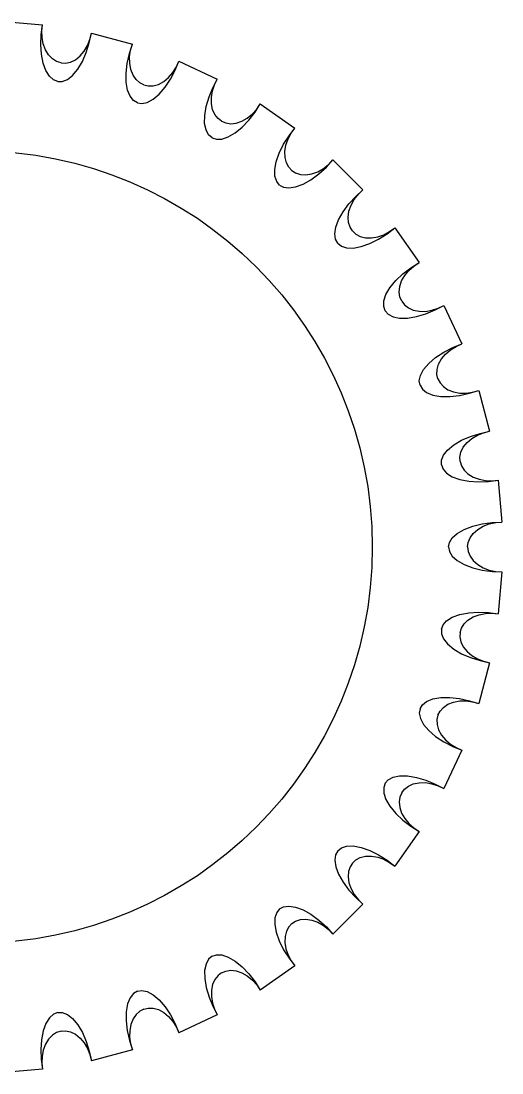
# Model space of a CAD drawing. Extents: x -615 to 711, y 0 to 128.
# Drawn here: x 10.9 to 17.2, y 51.6 to 65.4 of the extents above; entities that cross this region are included whole.
import ezdxf

# ---------------------------------------------------------------- set-up
doc = ezdxf.new("R2010")
doc.units = 0
doc.layers.add('LAYER1', color=7, linetype='CONTINUOUS')

msp = doc.modelspace()

# ---------------------------------------------------------------- linework, layer by layer
at = {"layer": 'LAYER1', "color": 178}
for p, q in [((10.625, 65.4), (11.178, 65.352)), ((10.625, 65.4), (11.178, 65.352)), ((11.818, 65.239), (12.355, 65.095)), ((11.818, 65.239), (12.355, 65.095)), ((12.965, 64.873), (13.469, 64.638)), ((12.965, 64.873), (13.469, 64.638)), ((14.031, 64.313), (14.486, 63.995)), ((14.031, 64.313), (14.486, 63.995)), ((14.984, 63.577), (15.377, 63.184)), ((14.984, 63.577), (15.377, 63.184)), ((15.795, 62.686), (16.113, 62.231)), ((15.795, 62.686), (16.113, 62.231)), ((16.438, 61.669), (16.673, 61.165)), ((16.438, 61.669), (16.673, 61.165)), ((16.895, 60.555), (17.039, 60.018)), ((16.895, 60.555), (17.039, 60.018)), ((17.152, 59.378), (17.2, 58.825)), ((17.152, 59.378), (17.2, 58.825)), ((17.2, 58.175), (17.152, 57.622)), ((17.2, 58.175), (17.152, 57.622)), ((17.039, 56.982), (16.895, 56.445)), ((17.039, 56.982), (16.895, 56.445)), ((16.673, 55.835), (16.438, 55.331)), ((16.673, 55.835), (16.438, 55.331)), ((16.113, 54.769), (15.795, 54.314)), ((16.113, 54.769), (15.795, 54.314)), ((15.377, 53.816), (14.984, 53.423)), ((15.377, 53.816), (14.984, 53.423)), ((14.486, 53.005), (14.031, 52.687)), ((14.486, 53.005), (14.031, 52.687)), ((13.469, 52.362), (12.965, 52.127)), ((13.469, 52.362), (12.965, 52.127)), ((12.355, 51.905), (11.818, 51.761)), ((12.355, 51.905), (11.818, 51.761)), ((11.178, 51.648), (10.625, 51.6)), ((11.178, 51.648), (10.625, 51.6))]:
    msp.add_line(p, q, dxfattribs=at)
for points in [[(11.377, 64.606, 0), (11.32, 64.628, 0), (11.267, 64.675, 0), (11.221, 64.749, 0), (11.186, 64.848, 0), (11.164, 64.965, 0), (11.156, 65.094, 0), (11.161, 65.225, 0), (11.178, 65.352, 0)], [(11.377, 64.606, 0), (11.32, 64.628, 0), (11.267, 64.675, 0), (11.221, 64.749, 0), (11.186, 64.848, 0), (11.164, 64.965, 0), (11.156, 65.094, 0), (11.161, 65.225, 0), (11.178, 65.352, 0)], [(11.42, 64.852, 0), (11.363, 64.87, 0), (11.308, 64.904, 0), (11.258, 64.955, 0), (11.217, 65.022, 0), (11.188, 65.1, 0), (11.172, 65.185, 0), (11.169, 65.27, 0), (11.178, 65.352, 0)], [(11.42, 64.852, 0), (11.363, 64.87, 0), (11.308, 64.904, 0), (11.258, 64.955, 0), (11.217, 65.022, 0), (11.188, 65.1, 0), (11.172, 65.185, 0), (11.169, 65.27, 0), (11.178, 65.352, 0)], [(11.377, 64.606, 0), (11.437, 64.607, 0), (11.503, 64.633, 0), (11.572, 64.687, 0), (11.639, 64.768, 0), (11.7, 64.871, 0), (11.751, 64.989, 0), (11.791, 65.114, 0), (11.818, 65.239, 0)], [(11.377, 64.606, 0), (11.437, 64.607, 0), (11.503, 64.633, 0), (11.572, 64.687, 0), (11.639, 64.768, 0), (11.7, 64.871, 0), (11.751, 64.989, 0), (11.791, 65.114, 0), (11.818, 65.239, 0)], [(11.42, 64.852, 0), (11.48, 64.849, 0), (11.543, 64.862, 0), (11.608, 64.893, 0), (11.669, 64.942, 0), (11.723, 65.006, 0), (11.767, 65.08, 0), (11.799, 65.159, 0), (11.818, 65.239, 0)], [(11.42, 64.852, 0), (11.48, 64.849, 0), (11.543, 64.862, 0), (11.608, 64.893, 0), (11.669, 64.942, 0), (11.723, 65.006, 0), (11.767, 65.08, 0), (11.799, 65.159, 0), (11.818, 65.239, 0)], [(12.421, 64.326, 0), (12.369, 64.357, 0), (12.325, 64.413, 0), (12.292, 64.494, 0), (12.275, 64.597, 0), (12.273, 64.717, 0), (12.288, 64.845, 0), (12.316, 64.974, 0), (12.355, 65.095, 0)], [(12.421, 64.326, 0), (12.369, 64.357, 0), (12.325, 64.413, 0), (12.292, 64.494, 0), (12.275, 64.597, 0), (12.273, 64.717, 0), (12.288, 64.845, 0), (12.316, 64.974, 0), (12.355, 65.095, 0)], [(12.506, 64.561, 0), (12.453, 64.588, 0), (12.404, 64.632, 0), (12.364, 64.691, 0), (12.335, 64.764, 0), (12.32, 64.846, 0), (12.319, 64.932, 0), (12.332, 65.016, 0), (12.355, 65.095, 0)], [(12.506, 64.561, 0), (12.453, 64.588, 0), (12.404, 64.632, 0), (12.364, 64.691, 0), (12.335, 64.764, 0), (12.32, 64.846, 0), (12.319, 64.932, 0), (12.332, 65.016, 0), (12.355, 65.095, 0)], [(12.421, 64.326, 0), (12.48, 64.317, 0), (12.55, 64.331, 0), (12.627, 64.373, 0), (12.707, 64.44, 0), (12.785, 64.531, 0), (12.856, 64.639, 0), (12.917, 64.755, 0), (12.965, 64.873, 0)], [(12.421, 64.326, 0), (12.48, 64.317, 0), (12.55, 64.331, 0), (12.627, 64.373, 0), (12.707, 64.44, 0), (12.785, 64.531, 0), (12.856, 64.639, 0), (12.917, 64.755, 0), (12.965, 64.873, 0)], [(12.506, 64.561, 0), (12.564, 64.548, 0), (12.629, 64.55, 0), (12.698, 64.569, 0), (12.767, 64.606, 0), (12.831, 64.66, 0), (12.887, 64.725, 0), (12.932, 64.798, 0), (12.965, 64.873, 0)], [(12.506, 64.561, 0), (12.564, 64.548, 0), (12.629, 64.55, 0), (12.698, 64.569, 0), (12.767, 64.606, 0), (12.831, 64.66, 0), (12.887, 64.725, 0), (12.932, 64.798, 0), (12.965, 64.873, 0)], [(13.4, 63.869, 0), (13.355, 63.909, 0), (13.321, 63.972, 0), (13.303, 64.057, 0), (13.304, 64.162, 0), (13.323, 64.28, 0), (13.36, 64.404, 0), (13.41, 64.525, 0), (13.469, 64.638, 0)], [(13.4, 63.869, 0), (13.355, 63.909, 0), (13.321, 63.972, 0), (13.303, 64.057, 0), (13.304, 64.162, 0), (13.323, 64.28, 0), (13.36, 64.404, 0), (13.41, 64.525, 0), (13.469, 64.638, 0)], [(13.525, 64.086, 0), (13.478, 64.122, 0), (13.437, 64.173, 0), (13.408, 64.238, 0), (13.392, 64.315, 0), (13.391, 64.398, 0), (13.406, 64.483, 0), (13.432, 64.564, 0), (13.469, 64.638, 0)], [(13.525, 64.086, 0), (13.478, 64.122, 0), (13.437, 64.173, 0), (13.408, 64.238, 0), (13.392, 64.315, 0), (13.391, 64.398, 0), (13.406, 64.483, 0), (13.432, 64.564, 0), (13.469, 64.638, 0)], [(13.4, 63.869, 0), (13.457, 63.85, 0), (13.528, 63.852, 0), (13.611, 63.879, 0), (13.702, 63.932, 0), (13.794, 64.008, 0), (13.883, 64.101, 0), (13.963, 64.206, 0), (14.031, 64.313, 0)], [(13.4, 63.869, 0), (13.457, 63.85, 0), (13.528, 63.852, 0), (13.611, 63.879, 0), (13.702, 63.932, 0), (13.794, 64.008, 0), (13.883, 64.101, 0), (13.963, 64.206, 0), (14.031, 64.313, 0)], [(13.525, 64.086, 0), (13.58, 64.063, 0), (13.644, 64.053, 0), (13.716, 64.061, 0), (13.79, 64.085, 0), (13.862, 64.126, 0), (13.929, 64.181, 0), (13.986, 64.245, 0), (14.031, 64.313, 0)], [(13.525, 64.086, 0), (13.58, 64.063, 0), (13.644, 64.053, 0), (13.716, 64.061, 0), (13.79, 64.085, 0), (13.862, 64.126, 0), (13.929, 64.181, 0), (13.986, 64.245, 0), (14.031, 64.313, 0)], [(14.285, 63.249, 0), (14.248, 63.296, 0), (14.225, 63.364, 0), (14.222, 63.451, 0), (14.241, 63.554, 0), (14.281, 63.667, 0), (14.338, 63.783, 0), (14.409, 63.894, 0), (14.486, 63.995, 0)], [(14.285, 63.249, 0), (14.248, 63.296, 0), (14.225, 63.364, 0), (14.222, 63.451, 0), (14.241, 63.554, 0), (14.281, 63.667, 0), (14.338, 63.783, 0), (14.409, 63.894, 0), (14.486, 63.995, 0)], [(14.446, 63.441, 0), (14.406, 63.485, 0), (14.375, 63.542, 0), (14.357, 63.611, 0), (14.355, 63.69, 0), (14.369, 63.772, 0), (14.397, 63.853, 0), (14.438, 63.928, 0), (14.486, 63.995, 0)], [(14.446, 63.441, 0), (14.406, 63.485, 0), (14.375, 63.542, 0), (14.357, 63.611, 0), (14.355, 63.69, 0), (14.369, 63.772, 0), (14.397, 63.853, 0), (14.438, 63.928, 0), (14.486, 63.995, 0)], [(14.285, 63.249, 0), (14.338, 63.22, 0), (14.408, 63.21, 0), (14.495, 63.223, 0), (14.593, 63.259, 0), (14.697, 63.318, 0), (14.801, 63.394, 0), (14.898, 63.483, 0), (14.984, 63.577, 0)], [(14.285, 63.249, 0), (14.338, 63.22, 0), (14.408, 63.21, 0), (14.495, 63.223, 0), (14.593, 63.259, 0), (14.697, 63.318, 0), (14.801, 63.394, 0), (14.898, 63.483, 0), (14.984, 63.577, 0)], [(14.446, 63.441, 0), (14.496, 63.409, 0), (14.558, 63.388, 0), (14.629, 63.383, 0), (14.707, 63.394, 0), (14.785, 63.422, 0), (14.86, 63.465, 0), (14.927, 63.518, 0), (14.984, 63.577, 0)], [(14.446, 63.441, 0), (14.496, 63.409, 0), (14.558, 63.388, 0), (14.629, 63.383, 0), (14.707, 63.394, 0), (14.785, 63.422, 0), (14.86, 63.465, 0), (14.927, 63.518, 0), (14.984, 63.577, 0)], [(15.049, 62.485, 0), (15.02, 62.538, 0), (15.01, 62.608, 0), (15.023, 62.695, 0), (15.059, 62.793, 0), (15.118, 62.897, 0), (15.194, 63.001, 0), (15.283, 63.098, 0), (15.377, 63.184, 0)], [(15.049, 62.485, 0), (15.02, 62.538, 0), (15.01, 62.608, 0), (15.023, 62.695, 0), (15.059, 62.793, 0), (15.118, 62.897, 0), (15.194, 63.001, 0), (15.283, 63.098, 0), (15.377, 63.184, 0)], [(15.241, 62.646, 0), (15.209, 62.696, 0), (15.188, 62.758, 0), (15.183, 62.829, 0), (15.194, 62.907, 0), (15.222, 62.985, 0), (15.265, 63.06, 0), (15.318, 63.127, 0), (15.377, 63.184, 0)], [(15.241, 62.646, 0), (15.209, 62.696, 0), (15.188, 62.758, 0), (15.183, 62.829, 0), (15.194, 62.907, 0), (15.222, 62.985, 0), (15.265, 63.06, 0), (15.318, 63.127, 0), (15.377, 63.184, 0)], [(15.049, 62.485, 0), (15.096, 62.448, 0), (15.164, 62.425, 0), (15.251, 62.422, 0), (15.354, 62.441, 0), (15.467, 62.481, 0), (15.583, 62.538, 0), (15.694, 62.609, 0), (15.795, 62.686, 0)], [(15.049, 62.485, 0), (15.096, 62.448, 0), (15.164, 62.425, 0), (15.251, 62.422, 0), (15.354, 62.441, 0), (15.467, 62.481, 0), (15.583, 62.538, 0), (15.694, 62.609, 0), (15.795, 62.686, 0)], [(15.241, 62.646, 0), (15.285, 62.606, 0), (15.342, 62.575, 0), (15.411, 62.557, 0), (15.49, 62.555, 0), (15.572, 62.569, 0), (15.653, 62.597, 0), (15.728, 62.638, 0), (15.795, 62.686, 0)], [(15.241, 62.646, 0), (15.285, 62.606, 0), (15.342, 62.575, 0), (15.411, 62.557, 0), (15.49, 62.555, 0), (15.572, 62.569, 0), (15.653, 62.597, 0), (15.728, 62.638, 0), (15.795, 62.686, 0)], [(15.669, 61.6, 0), (15.65, 61.657, 0), (15.652, 61.728, 0), (15.679, 61.811, 0), (15.732, 61.902, 0), (15.808, 61.994, 0), (15.901, 62.083, 0), (16.006, 62.163, 0), (16.113, 62.231, 0)], [(15.669, 61.6, 0), (15.65, 61.657, 0), (15.652, 61.728, 0), (15.679, 61.811, 0), (15.732, 61.902, 0), (15.808, 61.994, 0), (15.901, 62.083, 0), (16.006, 62.163, 0), (16.113, 62.231, 0)], [(15.886, 61.725, 0), (15.863, 61.78, 0), (15.853, 61.844, 0), (15.861, 61.916, 0), (15.885, 61.99, 0), (15.926, 62.062, 0), (15.981, 62.129, 0), (16.045, 62.186, 0), (16.113, 62.231, 0)], [(15.886, 61.725, 0), (15.863, 61.78, 0), (15.853, 61.844, 0), (15.861, 61.916, 0), (15.885, 61.99, 0), (15.926, 62.062, 0), (15.981, 62.129, 0), (16.045, 62.186, 0), (16.113, 62.231, 0)], [(15.886, 61.725, 0), (15.922, 61.678, 0), (15.973, 61.637, 0), (16.038, 61.608, 0), (16.115, 61.592, 0), (16.198, 61.591, 0), (16.283, 61.606, 0), (16.364, 61.632, 0), (16.438, 61.669, 0)], [(15.886, 61.725, 0), (15.922, 61.678, 0), (15.973, 61.637, 0), (16.038, 61.608, 0), (16.115, 61.592, 0), (16.198, 61.591, 0), (16.283, 61.606, 0), (16.364, 61.632, 0), (16.438, 61.669, 0)], [(15.669, 61.6, 0), (15.709, 61.555, 0), (15.772, 61.521, 0), (15.857, 61.503, 0), (15.962, 61.504, 0), (16.08, 61.523, 0), (16.204, 61.56, 0), (16.325, 61.61, 0), (16.438, 61.669, 0)], [(15.669, 61.6, 0), (15.709, 61.555, 0), (15.772, 61.521, 0), (15.857, 61.503, 0), (15.962, 61.504, 0), (16.08, 61.523, 0), (16.204, 61.56, 0), (16.325, 61.61, 0), (16.438, 61.669, 0)], [(16.126, 60.621, 0), (16.117, 60.68, 0), (16.131, 60.75, 0), (16.173, 60.827, 0), (16.24, 60.907, 0), (16.331, 60.985, 0), (16.439, 61.056, 0), (16.555, 61.117, 0), (16.673, 61.165, 0)], [(16.126, 60.621, 0), (16.117, 60.68, 0), (16.131, 60.75, 0), (16.173, 60.827, 0), (16.24, 60.907, 0), (16.331, 60.985, 0), (16.439, 61.056, 0), (16.555, 61.117, 0), (16.673, 61.165, 0)], [(16.361, 60.706, 0), (16.348, 60.764, 0), (16.35, 60.829, 0), (16.369, 60.898, 0), (16.406, 60.967, 0), (16.46, 61.031, 0), (16.525, 61.087, 0), (16.598, 61.132, 0), (16.673, 61.165, 0)], [(16.361, 60.706, 0), (16.348, 60.764, 0), (16.35, 60.829, 0), (16.369, 60.898, 0), (16.406, 60.967, 0), (16.46, 61.031, 0), (16.525, 61.087, 0), (16.598, 61.132, 0), (16.673, 61.165, 0)], [(16.126, 60.621, 0), (16.157, 60.569, 0), (16.213, 60.525, 0), (16.294, 60.492, 0), (16.397, 60.475, 0), (16.517, 60.473, 0), (16.645, 60.488, 0), (16.774, 60.516, 0), (16.895, 60.555, 0)], [(16.126, 60.621, 0), (16.157, 60.569, 0), (16.213, 60.525, 0), (16.294, 60.492, 0), (16.397, 60.475, 0), (16.517, 60.473, 0), (16.645, 60.488, 0), (16.774, 60.516, 0), (16.895, 60.555, 0)], [(16.361, 60.706, 0), (16.388, 60.653, 0), (16.432, 60.604, 0), (16.491, 60.564, 0), (16.564, 60.535, 0), (16.646, 60.52, 0), (16.732, 60.519, 0), (16.816, 60.532, 0), (16.895, 60.555, 0)], [(16.361, 60.706, 0), (16.388, 60.653, 0), (16.432, 60.604, 0), (16.491, 60.564, 0), (16.564, 60.535, 0), (16.646, 60.52, 0), (16.732, 60.519, 0), (16.816, 60.532, 0), (16.895, 60.555, 0)], [(16.406, 59.577, 0), (16.407, 59.637, 0), (16.433, 59.703, 0), (16.487, 59.772, 0), (16.568, 59.839, 0), (16.671, 59.9, 0), (16.789, 59.951, 0), (16.914, 59.991, 0), (17.039, 60.018, 0)], [(16.406, 59.577, 0), (16.407, 59.637, 0), (16.433, 59.703, 0), (16.487, 59.772, 0), (16.568, 59.839, 0), (16.671, 59.9, 0), (16.789, 59.951, 0), (16.914, 59.991, 0), (17.039, 60.018, 0)], [(16.652, 59.62, 0), (16.649, 59.68, 0), (16.662, 59.743, 0), (16.693, 59.808, 0), (16.742, 59.869, 0), (16.806, 59.923, 0), (16.88, 59.967, 0), (16.959, 59.999, 0), (17.039, 60.018, 0)], [(16.652, 59.62, 0), (16.649, 59.68, 0), (16.662, 59.743, 0), (16.693, 59.808, 0), (16.742, 59.869, 0), (16.806, 59.923, 0), (16.88, 59.967, 0), (16.959, 59.999, 0), (17.039, 60.018, 0)], [(16.652, 59.62, 0), (16.67, 59.563, 0), (16.704, 59.508, 0), (16.755, 59.458, 0), (16.822, 59.417, 0), (16.9, 59.388, 0), (16.985, 59.372, 0), (17.07, 59.369, 0), (17.152, 59.378, 0)], [(16.652, 59.62, 0), (16.67, 59.563, 0), (16.704, 59.508, 0), (16.755, 59.458, 0), (16.822, 59.417, 0), (16.9, 59.388, 0), (16.985, 59.372, 0), (17.07, 59.369, 0), (17.152, 59.378, 0)], [(16.406, 59.577, 0), (16.428, 59.52, 0), (16.475, 59.467, 0), (16.549, 59.421, 0), (16.648, 59.386, 0), (16.765, 59.364, 0), (16.894, 59.356, 0), (17.025, 59.361, 0), (17.152, 59.378, 0)], [(16.406, 59.577, 0), (16.428, 59.52, 0), (16.475, 59.467, 0), (16.549, 59.421, 0), (16.648, 59.386, 0), (16.765, 59.364, 0), (16.894, 59.356, 0), (17.025, 59.361, 0), (17.152, 59.378, 0)], [(16.5, 58.5, 0), (16.512, 58.559, 0), (16.549, 58.62, 0), (16.614, 58.678, 0), (16.705, 58.73, 0), (16.817, 58.772, 0), (16.942, 58.802, 0), (17.073, 58.82, 0), (17.2, 58.825, 0)], [(16.5, 58.5, 0), (16.512, 58.559, 0), (16.549, 58.62, 0), (16.614, 58.678, 0), (16.705, 58.73, 0), (16.817, 58.772, 0), (16.942, 58.802, 0), (17.073, 58.82, 0), (17.2, 58.825, 0)], [(16.75, 58.5, 0), (16.758, 58.559, 0), (16.782, 58.62, 0), (16.823, 58.678, 0), (16.882, 58.73, 0), (16.954, 58.772, 0), (17.034, 58.802, 0), (17.118, 58.82, 0), (17.2, 58.825, 0)], [(16.75, 58.5, 0), (16.758, 58.559, 0), (16.782, 58.62, 0), (16.823, 58.678, 0), (16.882, 58.73, 0), (16.954, 58.772, 0), (17.034, 58.802, 0), (17.118, 58.82, 0), (17.2, 58.825, 0)], [(16.5, 58.5, 0), (16.512, 58.441, 0), (16.549, 58.38, 0), (16.614, 58.322, 0), (16.705, 58.27, 0), (16.817, 58.228, 0), (16.942, 58.198, 0), (17.073, 58.18, 0), (17.2, 58.175, 0)], [(16.5, 58.5, 0), (16.512, 58.441, 0), (16.549, 58.38, 0), (16.614, 58.322, 0), (16.705, 58.27, 0), (16.817, 58.228, 0), (16.942, 58.198, 0), (17.073, 58.18, 0), (17.2, 58.175, 0)], [(16.75, 58.5, 0), (16.758, 58.441, 0), (16.782, 58.38, 0), (16.823, 58.322, 0), (16.882, 58.27, 0), (16.954, 58.228, 0), (17.034, 58.198, 0), (17.118, 58.18, 0), (17.2, 58.175, 0)], [(16.75, 58.5, 0), (16.758, 58.441, 0), (16.782, 58.38, 0), (16.823, 58.322, 0), (16.882, 58.27, 0), (16.954, 58.228, 0), (17.034, 58.198, 0), (17.118, 58.18, 0), (17.2, 58.175, 0)], [(16.406, 57.423, 0), (16.428, 57.48, 0), (16.475, 57.533, 0), (16.549, 57.579, 0), (16.648, 57.614, 0), (16.765, 57.636, 0), (16.894, 57.644, 0), (17.025, 57.639, 0), (17.152, 57.622, 0)], [(16.406, 57.423, 0), (16.428, 57.48, 0), (16.475, 57.533, 0), (16.549, 57.579, 0), (16.648, 57.614, 0), (16.765, 57.636, 0), (16.894, 57.644, 0), (17.025, 57.639, 0), (17.152, 57.622, 0)], [(16.652, 57.38, 0), (16.67, 57.437, 0), (16.704, 57.492, 0), (16.755, 57.542, 0), (16.822, 57.583, 0), (16.9, 57.612, 0), (16.985, 57.628, 0), (17.07, 57.631, 0), (17.152, 57.622, 0)], [(16.652, 57.38, 0), (16.67, 57.437, 0), (16.704, 57.492, 0), (16.755, 57.542, 0), (16.822, 57.583, 0), (16.9, 57.612, 0), (16.985, 57.628, 0), (17.07, 57.631, 0), (17.152, 57.622, 0)], [(16.406, 57.423, 0), (16.407, 57.363, 0), (16.433, 57.297, 0), (16.487, 57.228, 0), (16.568, 57.161, 0), (16.671, 57.1, 0), (16.789, 57.049, 0), (16.914, 57.009, 0), (17.039, 56.982, 0)], [(16.406, 57.423, 0), (16.407, 57.363, 0), (16.433, 57.297, 0), (16.487, 57.228, 0), (16.568, 57.161, 0), (16.671, 57.1, 0), (16.789, 57.049, 0), (16.914, 57.009, 0), (17.039, 56.982, 0)], [(16.652, 57.38, 0), (16.649, 57.32, 0), (16.662, 57.257, 0), (16.693, 57.192, 0), (16.742, 57.131, 0), (16.806, 57.077, 0), (16.88, 57.033, 0), (16.959, 57.001, 0), (17.039, 56.982, 0)], [(16.652, 57.38, 0), (16.649, 57.32, 0), (16.662, 57.257, 0), (16.693, 57.192, 0), (16.742, 57.131, 0), (16.806, 57.077, 0), (16.88, 57.033, 0), (16.959, 57.001, 0), (17.039, 56.982, 0)], [(16.126, 56.379, 0), (16.157, 56.431, 0), (16.213, 56.475, 0), (16.294, 56.508, 0), (16.397, 56.525, 0), (16.517, 56.527, 0), (16.645, 56.512, 0), (16.774, 56.484, 0), (16.895, 56.445, 0)], [(16.126, 56.379, 0), (16.157, 56.431, 0), (16.213, 56.475, 0), (16.294, 56.508, 0), (16.397, 56.525, 0), (16.517, 56.527, 0), (16.645, 56.512, 0), (16.774, 56.484, 0), (16.895, 56.445, 0)], [(16.361, 56.294, 0), (16.388, 56.347, 0), (16.432, 56.396, 0), (16.491, 56.436, 0), (16.564, 56.465, 0), (16.646, 56.48, 0), (16.732, 56.481, 0), (16.816, 56.468, 0), (16.895, 56.445, 0)], [(16.361, 56.294, 0), (16.388, 56.347, 0), (16.432, 56.396, 0), (16.491, 56.436, 0), (16.564, 56.465, 0), (16.646, 56.48, 0), (16.732, 56.481, 0), (16.816, 56.468, 0), (16.895, 56.445, 0)], [(16.126, 56.379, 0), (16.117, 56.32, 0), (16.131, 56.25, 0), (16.173, 56.173, 0), (16.24, 56.093, 0), (16.331, 56.015, 0), (16.439, 55.944, 0), (16.555, 55.883, 0), (16.673, 55.835, 0)], [(16.126, 56.379, 0), (16.117, 56.32, 0), (16.131, 56.25, 0), (16.173, 56.173, 0), (16.24, 56.093, 0), (16.331, 56.015, 0), (16.439, 55.944, 0), (16.555, 55.883, 0), (16.673, 55.835, 0)], [(16.361, 56.294, 0), (16.348, 56.236, 0), (16.35, 56.171, 0), (16.369, 56.102, 0), (16.406, 56.033, 0), (16.46, 55.969, 0), (16.525, 55.913, 0), (16.598, 55.868, 0), (16.673, 55.835, 0)], [(16.361, 56.294, 0), (16.348, 56.236, 0), (16.35, 56.171, 0), (16.369, 56.102, 0), (16.406, 56.033, 0), (16.46, 55.969, 0), (16.525, 55.913, 0), (16.598, 55.868, 0), (16.673, 55.835, 0)], [(15.669, 55.4, 0), (15.709, 55.445, 0), (15.772, 55.479, 0), (15.857, 55.497, 0), (15.962, 55.496, 0), (16.08, 55.477, 0), (16.204, 55.44, 0), (16.325, 55.39, 0), (16.438, 55.331, 0)], [(15.669, 55.4, 0), (15.709, 55.445, 0), (15.772, 55.479, 0), (15.857, 55.497, 0), (15.962, 55.496, 0), (16.08, 55.477, 0), (16.204, 55.44, 0), (16.325, 55.39, 0), (16.438, 55.331, 0)], [(15.669, 55.4, 0), (15.65, 55.343, 0), (15.652, 55.272, 0), (15.679, 55.189, 0), (15.732, 55.098, 0), (15.808, 55.006, 0), (15.901, 54.917, 0), (16.006, 54.837, 0), (16.113, 54.769, 0)], [(15.669, 55.4, 0), (15.65, 55.343, 0), (15.652, 55.272, 0), (15.679, 55.189, 0), (15.732, 55.098, 0), (15.808, 55.006, 0), (15.901, 54.917, 0), (16.006, 54.837, 0), (16.113, 54.769, 0)], [(15.886, 55.275, 0), (15.922, 55.322, 0), (15.973, 55.363, 0), (16.038, 55.392, 0), (16.115, 55.408, 0), (16.198, 55.409, 0), (16.283, 55.394, 0), (16.364, 55.368, 0), (16.438, 55.331, 0)], [(15.886, 55.275, 0), (15.922, 55.322, 0), (15.973, 55.363, 0), (16.038, 55.392, 0), (16.115, 55.408, 0), (16.198, 55.409, 0), (16.283, 55.394, 0), (16.364, 55.368, 0), (16.438, 55.331, 0)], [(15.886, 55.275, 0), (15.863, 55.22, 0), (15.853, 55.156, 0), (15.861, 55.084, 0), (15.885, 55.01, 0), (15.926, 54.938, 0), (15.981, 54.871, 0), (16.045, 54.814, 0), (16.113, 54.769, 0)], [(15.886, 55.275, 0), (15.863, 55.22, 0), (15.853, 55.156, 0), (15.861, 55.084, 0), (15.885, 55.01, 0), (15.926, 54.938, 0), (15.981, 54.871, 0), (16.045, 54.814, 0), (16.113, 54.769, 0)], [(15.049, 54.515, 0), (15.02, 54.462, 0), (15.01, 54.392, 0), (15.023, 54.305, 0), (15.059, 54.207, 0), (15.118, 54.103, 0), (15.194, 53.999, 0), (15.283, 53.902, 0), (15.377, 53.816, 0)], [(15.049, 54.515, 0), (15.02, 54.462, 0), (15.01, 54.392, 0), (15.023, 54.305, 0), (15.059, 54.207, 0), (15.118, 54.103, 0), (15.194, 53.999, 0), (15.283, 53.902, 0), (15.377, 53.816, 0)], [(15.049, 54.515, 0), (15.096, 54.552, 0), (15.164, 54.575, 0), (15.251, 54.578, 0), (15.354, 54.559, 0), (15.467, 54.519, 0), (15.583, 54.462, 0), (15.694, 54.391, 0), (15.795, 54.314, 0)], [(15.049, 54.515, 0), (15.096, 54.552, 0), (15.164, 54.575, 0), (15.251, 54.578, 0), (15.354, 54.559, 0), (15.467, 54.519, 0), (15.583, 54.462, 0), (15.694, 54.391, 0), (15.795, 54.314, 0)], [(15.241, 54.354, 0), (15.285, 54.394, 0), (15.342, 54.425, 0), (15.411, 54.443, 0), (15.49, 54.445, 0), (15.572, 54.431, 0), (15.653, 54.403, 0), (15.728, 54.362, 0), (15.795, 54.314, 0)], [(15.241, 54.354, 0), (15.285, 54.394, 0), (15.342, 54.425, 0), (15.411, 54.443, 0), (15.49, 54.445, 0), (15.572, 54.431, 0), (15.653, 54.403, 0), (15.728, 54.362, 0), (15.795, 54.314, 0)], [(15.241, 54.354, 0), (15.209, 54.304, 0), (15.188, 54.242, 0), (15.183, 54.171, 0), (15.194, 54.093, 0), (15.222, 54.015, 0), (15.265, 53.94, 0), (15.318, 53.873, 0), (15.377, 53.816, 0)], [(15.241, 54.354, 0), (15.209, 54.304, 0), (15.188, 54.242, 0), (15.183, 54.171, 0), (15.194, 54.093, 0), (15.222, 54.015, 0), (15.265, 53.94, 0), (15.318, 53.873, 0), (15.377, 53.816, 0)], [(14.285, 53.751, 0), (14.248, 53.704, 0), (14.225, 53.636, 0), (14.222, 53.549, 0), (14.241, 53.446, 0), (14.281, 53.333, 0), (14.338, 53.217, 0), (14.409, 53.106, 0), (14.486, 53.005, 0)], [(14.285, 53.751, 0), (14.248, 53.704, 0), (14.225, 53.636, 0), (14.222, 53.549, 0), (14.241, 53.446, 0), (14.281, 53.333, 0), (14.338, 53.217, 0), (14.409, 53.106, 0), (14.486, 53.005, 0)], [(14.285, 53.751, 0), (14.338, 53.78, 0), (14.408, 53.79, 0), (14.495, 53.777, 0), (14.593, 53.741, 0), (14.697, 53.682, 0), (14.801, 53.606, 0), (14.898, 53.517, 0), (14.984, 53.423, 0)], [(14.285, 53.751, 0), (14.338, 53.78, 0), (14.408, 53.79, 0), (14.495, 53.777, 0), (14.593, 53.741, 0), (14.697, 53.682, 0), (14.801, 53.606, 0), (14.898, 53.517, 0), (14.984, 53.423, 0)], [(14.446, 53.559, 0), (14.406, 53.515, 0), (14.375, 53.458, 0), (14.357, 53.389, 0), (14.355, 53.31, 0), (14.369, 53.228, 0), (14.397, 53.147, 0), (14.438, 53.072, 0), (14.486, 53.005, 0)], [(14.446, 53.559, 0), (14.406, 53.515, 0), (14.375, 53.458, 0), (14.357, 53.389, 0), (14.355, 53.31, 0), (14.369, 53.228, 0), (14.397, 53.147, 0), (14.438, 53.072, 0), (14.486, 53.005, 0)], [(14.446, 53.559, 0), (14.496, 53.591, 0), (14.558, 53.612, 0), (14.629, 53.617, 0), (14.707, 53.606, 0), (14.785, 53.578, 0), (14.86, 53.535, 0), (14.927, 53.482, 0), (14.984, 53.423, 0)], [(14.446, 53.559, 0), (14.496, 53.591, 0), (14.558, 53.612, 0), (14.629, 53.617, 0), (14.707, 53.606, 0), (14.785, 53.578, 0), (14.86, 53.535, 0), (14.927, 53.482, 0), (14.984, 53.423, 0)], [(13.4, 53.131, 0), (13.355, 53.091, 0), (13.321, 53.028, 0), (13.303, 52.943, 0), (13.304, 52.838, 0), (13.323, 52.72, 0), (13.36, 52.596, 0), (13.41, 52.475, 0), (13.469, 52.362, 0)], [(13.4, 53.131, 0), (13.355, 53.091, 0), (13.321, 53.028, 0), (13.303, 52.943, 0), (13.304, 52.838, 0), (13.323, 52.72, 0), (13.36, 52.596, 0), (13.41, 52.475, 0), (13.469, 52.362, 0)], [(13.4, 53.131, 0), (13.457, 53.15, 0), (13.528, 53.148, 0), (13.611, 53.121, 0), (13.702, 53.068, 0), (13.794, 52.992, 0), (13.883, 52.899, 0), (13.963, 52.794, 0), (14.031, 52.687, 0)], [(13.4, 53.131, 0), (13.457, 53.15, 0), (13.528, 53.148, 0), (13.611, 53.121, 0), (13.702, 53.068, 0), (13.794, 52.992, 0), (13.883, 52.899, 0), (13.963, 52.794, 0), (14.031, 52.687, 0)], [(13.525, 52.914, 0), (13.478, 52.878, 0), (13.437, 52.827, 0), (13.408, 52.762, 0), (13.392, 52.685, 0), (13.391, 52.602, 0), (13.406, 52.517, 0), (13.432, 52.436, 0), (13.469, 52.362, 0)], [(13.525, 52.914, 0), (13.478, 52.878, 0), (13.437, 52.827, 0), (13.408, 52.762, 0), (13.392, 52.685, 0), (13.391, 52.602, 0), (13.406, 52.517, 0), (13.432, 52.436, 0), (13.469, 52.362, 0)], [(13.525, 52.914, 0), (13.58, 52.937, 0), (13.644, 52.947, 0), (13.716, 52.939, 0), (13.79, 52.915, 0), (13.862, 52.874, 0), (13.929, 52.819, 0), (13.986, 52.755, 0), (14.031, 52.687, 0)], [(13.525, 52.914, 0), (13.58, 52.937, 0), (13.644, 52.947, 0), (13.716, 52.939, 0), (13.79, 52.915, 0), (13.862, 52.874, 0), (13.929, 52.819, 0), (13.986, 52.755, 0), (14.031, 52.687, 0)], [(12.421, 52.674, 0), (12.369, 52.643, 0), (12.325, 52.587, 0), (12.292, 52.506, 0), (12.275, 52.403, 0), (12.273, 52.283, 0), (12.288, 52.155, 0), (12.316, 52.026, 0), (12.355, 51.905, 0)], [(12.421, 52.674, 0), (12.369, 52.643, 0), (12.325, 52.587, 0), (12.292, 52.506, 0), (12.275, 52.403, 0), (12.273, 52.283, 0), (12.288, 52.155, 0), (12.316, 52.026, 0), (12.355, 51.905, 0)], [(12.421, 52.674, 0), (12.48, 52.683, 0), (12.55, 52.669, 0), (12.627, 52.627, 0), (12.707, 52.56, 0), (12.785, 52.469, 0), (12.856, 52.361, 0), (12.917, 52.245, 0), (12.965, 52.127, 0)], [(12.421, 52.674, 0), (12.48, 52.683, 0), (12.55, 52.669, 0), (12.627, 52.627, 0), (12.707, 52.56, 0), (12.785, 52.469, 0), (12.856, 52.361, 0), (12.917, 52.245, 0), (12.965, 52.127, 0)], [(12.506, 52.439, 0), (12.564, 52.452, 0), (12.629, 52.45, 0), (12.698, 52.431, 0), (12.767, 52.394, 0), (12.831, 52.34, 0), (12.887, 52.275, 0), (12.932, 52.202, 0), (12.965, 52.127, 0)], [(12.506, 52.439, 0), (12.564, 52.452, 0), (12.629, 52.45, 0), (12.698, 52.431, 0), (12.767, 52.394, 0), (12.831, 52.34, 0), (12.887, 52.275, 0), (12.932, 52.202, 0), (12.965, 52.127, 0)], [(11.377, 52.394, 0), (11.32, 52.372, 0), (11.267, 52.325, 0), (11.221, 52.251, 0), (11.186, 52.152, 0), (11.164, 52.035, 0), (11.156, 51.906, 0), (11.161, 51.775, 0), (11.178, 51.648, 0)], [(11.377, 52.394, 0), (11.32, 52.372, 0), (11.267, 52.325, 0), (11.221, 52.251, 0), (11.186, 52.152, 0), (11.164, 52.035, 0), (11.156, 51.906, 0), (11.161, 51.775, 0), (11.178, 51.648, 0)], [(11.377, 52.394, 0), (11.437, 52.393, 0), (11.503, 52.367, 0), (11.572, 52.313, 0), (11.639, 52.232, 0), (11.7, 52.129, 0), (11.751, 52.011, 0), (11.791, 51.886, 0), (11.818, 51.761, 0)], [(11.377, 52.394, 0), (11.437, 52.393, 0), (11.503, 52.367, 0), (11.572, 52.313, 0), (11.639, 52.232, 0), (11.7, 52.129, 0), (11.751, 52.011, 0), (11.791, 51.886, 0), (11.818, 51.761, 0)], [(12.506, 52.439, 0), (12.453, 52.412, 0), (12.404, 52.368, 0), (12.364, 52.309, 0), (12.335, 52.236, 0), (12.32, 52.154, 0), (12.319, 52.068, 0), (12.332, 51.984, 0), (12.355, 51.905, 0)], [(12.506, 52.439, 0), (12.453, 52.412, 0), (12.404, 52.368, 0), (12.364, 52.309, 0), (12.335, 52.236, 0), (12.32, 52.154, 0), (12.319, 52.068, 0), (12.332, 51.984, 0), (12.355, 51.905, 0)], [(11.42, 52.148, 0), (11.363, 52.13, 0), (11.308, 52.096, 0), (11.258, 52.045, 0), (11.217, 51.978, 0), (11.188, 51.9, 0), (11.172, 51.815, 0), (11.169, 51.73, 0), (11.178, 51.648, 0)], [(11.42, 52.148, 0), (11.363, 52.13, 0), (11.308, 52.096, 0), (11.258, 52.045, 0), (11.217, 51.978, 0), (11.188, 51.9, 0), (11.172, 51.815, 0), (11.169, 51.73, 0), (11.178, 51.648, 0)], [(11.42, 52.148, 0), (11.48, 52.151, 0), (11.543, 52.138, 0), (11.608, 52.107, 0), (11.669, 52.058, 0), (11.723, 51.994, 0), (11.767, 51.92, 0), (11.799, 51.841, 0), (11.818, 51.761, 0)], [(11.42, 52.148, 0), (11.48, 52.151, 0), (11.543, 52.138, 0), (11.608, 52.107, 0), (11.669, 52.058, 0), (11.723, 51.994, 0), (11.767, 51.92, 0), (11.799, 51.841, 0), (11.818, 51.761, 0)]]:
    msp.add_polyline3d(points, dxfattribs=at)
msp.add_circle((10.3, 58.5), 5.2, dxfattribs=at)

doc.saveas('drawing.dxf')
